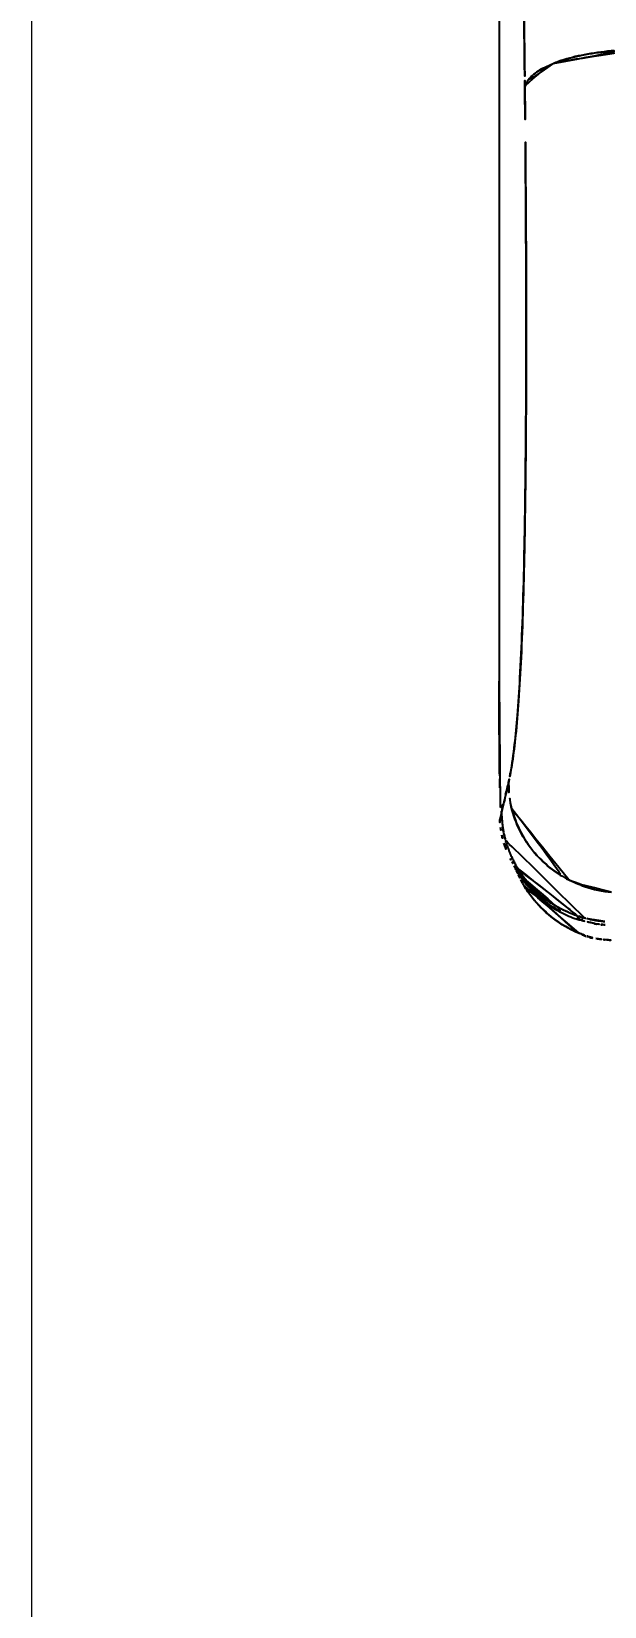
# Model space of a CAD drawing. Extents: x 16296660632 to 16296668616, y -37409619871 to -37409616241.
# Drawn here: x 16296666147.5 to 16296666188.6, y -37409616825.6 to -37409616712.6 of the extents above; entities that cross this region are included whole.
import ezdxf

# ---------------------------------------------------------------- set-up
doc = ezdxf.new("R2010")
doc.units = 0
doc.header["$LTSCALE"] = 10
doc.header["$MEASUREMENT"] = 0
doc.header["$PDMODE"] = 3
doc.header["$PDSIZE"] = -10
doc.layers.get('0').update_dxf_attribs({"linetype": 'CONTINUOUS'})
doc.layers.get('DEFPOINTS').update_dxf_attribs({"linetype": 'CONTINUOUS'})
doc.styles.add('Daelim Dimension', font='')
doc.styles.get('Daelim Dimension').set_extended_font_data('나눔고딕')
doc.dimstyles.new('DEFAULT', dxfattribs={"dimscale": 2, "dimtxt": 2, "dimasz": 2, "dimexe": 0, "dimexo": 2, "dimgap": 1, "dimtad": 1, "dimdec": 1, "dimzin": 9, "dimdsep": 46, "dimtxsty": 'Daelim Dimension', "dimcen": 0.5, "dimclrd": 252, "dimclre": 252, "dimclrt": 3, "dimadec": 1, "dimazin": 0, "dimtfac": 1, "dimtdec": 1, "dimtix": 1, "dimtmove": 0, "dimatfit": 3, "dimfxl": 1, "dimtolj": 1, "dimtzin": 1, "dimlwd": 9, "dimlwe": 9, "dimarcsym": 0})

# ---------------------------------------------------------------- blocks, each defined once
blk = doc.blocks.new('*D16')
at = {"color": 5, "lineweight": 9, "transparency": 16777216}
for p, q in [((16296666147.47109, -37409616641.1646), (16296666147.47109, -37409616937.17432)), ((16296666467.47109, -37409616640.80376), (16296666467.47109, -37409616937.17432)), ((16296666151.47109, -37409616937.17432), (16296666463.47109, -37409616937.17432))]:
    blk.add_line(p, q, dxfattribs=at)
at = {"color": 5, "transparency": 16777216}
for points in [[(16296666151.47109, -37409616936.50766), (16296666151.47109, -37409616937.84099), (16296666147.47109, -37409616937.17432)], [(16296666463.47109, -37409616936.50766), (16296666463.47109, -37409616937.84099), (16296666467.47109, -37409616937.17432)]]:
    blk.add_solid(points, dxfattribs=at)
at = {"layer": 'DEFPOINTS', "color": 0, "transparency": 16777216}
for p in [(16296666467.47109, -37409616636.80376), (16296666147.47109, -37409616637.1646), (16296666467.47109, -37409616937.17432)]:
    blk.add_point(p, dxfattribs=at)
at = {"color": 7, "transparency": 16777216, "insert": (16296666291.23105, -37409616918.8224), "char_height": 30, "attachment_point": 5, "style": 'Daelim Dimension'}
blk.add_mtext('\\A1;320', dxfattribs=at)

msp = doc.modelspace()

# ---------------------------------------------------------------- linework, layer by layer
at = {"linetype": 'Continuous'}
for p, q in [((16296666181.03833, -37409616759.172798), (16296666181.102579, -37409616768.242447)), ((16296666181.700411, -37409616766.463623), (16296666181.07958, -37409616769.116943)), ((16296666182.20294, -37409616772.565453), (16296666182.291759, -37409616772.783157))]:
    msp.add_line(p, q, dxfattribs=at)
for points, start_tangent, end_tangent in [([(16296666181.038321, -37409616615.092758), (16296666181.038321, -37409616617.662819), (16296666181.038321, -37409616620.232872), (16296666181.038321, -37409616622.802933), (16296666181.038321, -37409616625.372993), (16296666181.038321, -37409616627.943047), (16296666181.038321, -37409616630.513107), (16296666181.038321, -37409616633.083168), (16296666181.038321, -37409616635.653221), (16296666181.038321, -37409616638.223282), (16296666181.038321, -37409616640.793327), (16296666181.038321, -37409616643.363403), (16296666181.038321, -37409616645.933456), (16296666181.038321, -37409616648.50351), (16296666181.038321, -37409616651.07357), (16296666181.038321, -37409616653.643631), (16296666181.038321, -37409616656.213676), (16296666181.038321, -37409616658.783737), (16296666181.038321, -37409616661.353813), (16296666181.038321, -37409616663.923859), (16296666181.038321, -37409616666.493919), (16296666181.03833, -37409616669.06398), (16296666181.03833, -37409616671.634033), (16296666181.03833, -37409616674.204086), (16296666181.03833, -37409616676.774147), (16296666181.03833, -37409616679.344208), (16296666181.03833, -37409616681.914268), (16296666181.03833, -37409616684.484329), (16296666181.03833, -37409616687.054382), (16296666181.03833, -37409616689.624443), (16296666181.03833, -37409616692.194504), (16296666181.03833, -37409616694.764557), (16296666181.03833, -37409616697.334618), (16296666181.03833, -37409616699.904671), (16296666181.03833, -37409616702.474731), (16296666181.03833, -37409616705.044792), (16296666181.03833, -37409616707.614853), (16296666181.03833, -37409616710.184914), (16296666181.03833, -37409616712.754967), (16296666181.03833, -37409616715.32502), (16296666181.03833, -37409616717.895081), (16296666181.03833, -37409616720.465141), (16296666181.03833, -37409616723.035187), (16296666181.03833, -37409616725.605263), (16296666181.03833, -37409616728.175323), (16296666181.03833, -37409616730.745369), (16296666181.03833, -37409616733.31543), (16296666181.03833, -37409616735.88549), (16296666181.03833, -37409616738.45462), (16296666181.03833, -37409616741.050484), (16296666181.03833, -37409616746.62178), (16296666181.03833, -37409616759.172798)], (0.0000000595, -1), (0.0000000595, -1)), ([(16296666182.61652, -37409616646.268578), (16296666182.535431, -37409616657.600113), (16296666182.475349, -37409616669.139313), (16296666182.48798, -37409616680.131752), (16296666182.584591, -37409616691.192253), (16296666182.73011, -37409616703.273491), (16296666182.865231, -37409616715.274773)], (-0.006575778, -0.9999783793), (0.0103644045, -0.9999462881)), ([(16296666182.8652, -37409616715.274773), (16296666182.856779, -37409616714.461487), (16296666182.76293, -37409616706.047569), (16296666182.626699, -37409616694.760712), (16296666182.539351, -37409616686.884407), (16296666182.479879, -37409616678.392342), (16296666182.472679, -37409616670.275528), (16296666182.495951, -37409616663.981087), (16296666182.53561, -37409616657.573761), (16296666182.609791, -37409616647.164421), (16296666182.615919, -37409616646.26857)], (-0.0102680177, 0.9999472825), (0.0068073212, 0.9999768299)), ([(16296666184.905319, -37409616714.89695), (16296666184.086309, -37409616715.284561), (16296666183.23896, -37409616715.934273), (16296666182.91906, -37409616716.467033)], (-0.928382453, -0.3716261845), (-0.3101557094, -0.9506857714)), ([(16296666184.904671, -37409616714.895332), (16296666185.286449, -37409616714.752129), (16296666186.911249, -37409616714.309448), (16296666188.815639, -37409616714.018677), (16296666190.889759, -37409616713.904747)], (0.928037394, 0.3724870405), (0.9999595981, 0.0089890006)), ([(16296666190.889839, -37409616713.915993), (16296666188.87899, -37409616714.019974), (16296666186.998171, -37409616714.296242), (16296666185.366409, -37409616714.72686), (16296666184.905319, -37409616714.89695)], (-0.9999748414, -0.0070934237), (-0.928382453, -0.3716261845)), ([(16296666182.865231, -37409616715.274773), (16296666182.879181, -37409616716.634743)], (0.0103644045, -0.9999462881), (0.0101430554, -0.9999485579)), ([(16296666182.878941, -37409616716.634743), (16296666182.8652, -37409616715.274773)], (-0.0099157232, 0.999950838), (-0.0102680177, 0.9999472825)), ([(16296666182.91893, -37409616716.467003), (16296666183.23653, -37409616715.936661), (16296666184.04627, -37409616715.306671), (16296666184.904671, -37409616714.895332)], (0.3096394798, 0.9508540333), (0.928037394, 0.3724870405)), ([(16296666182.87912, -37409616716.635269), (16296666182.930901, -37409616722.526627)], (0.010146818, -0.9999485197), (0.007350573, -0.9999729842)), ([(16296666182.879181, -37409616716.634743), (16296666182.91893, -37409616716.467003)], (0.145710606, 0.9893272559), (0.3096394796, 0.9508540333)), ([(16296666182.885639, -37409616717.318077), (16296666182.878941, -37409616716.634743)], (-0.0097080117, 0.9999528761), (-0.0099157232, 0.999950838)), ([(16296666182.91906, -37409616716.467033), (16296666182.87912, -37409616716.635269)], (-0.3101557093, -0.9506857714), (-0.1459541756, -0.9892913517)), ([(16296666182.930849, -37409616722.526627), (16296666182.885639, -37409616717.318077)], (-0.0074501547, 0.9999722472), (-0.0097080117, 0.9999528761)), ([(16296666181.843109, -37409616765.800911), (16296666182.145309, -37409616763.740387), (16296666182.348551, -37409616761.650093), (16296666182.531, -37409616758.967247), (16296666182.69133, -37409616755.459373), (16296666182.80724, -37409616751.591179), (16296666182.88773, -37409616747.463654), (16296666182.946119, -37409616742.359543), (16296666182.97537, -37409616735.89785), (16296666182.96949, -37409616729.769127), (16296666182.933319, -37409616722.862343), (16296666182.930849, -37409616722.526627)], (0.1924483664, 0.9813071009), (-0.0074501547, 0.9999722472)), ([(16296666182.930901, -37409616722.526627), (16296666182.938021, -37409616723.529907), (16296666182.96946, -37409616729.751892), (16296666182.976, -37409616735.385857), (16296666182.958441, -37409616740.588203), (16296666182.916229, -37409616745.374161), (16296666182.84684, -37409616749.789787), (16296666182.74571, -37409616753.846222), (16296666182.606859, -37409616757.488426), (16296666182.428539, -37409616760.593781), (16296666182.216419, -37409616763.090691), (16296666181.974751, -37409616765.024727), (16296666181.852501, -37409616765.755371)], (0.007350573, -0.9999729842), (-0.1825936507, -0.9831884655)), ([(16296666181.027941, -37409616759.270279), (16296666181.027451, -37409616759.298691), (16296666181.02747, -37409616759.346603), (16296666181.02751, -37409616759.396263), (16296666181.027571, -37409616759.442818), (16296666181.02766, -37409616759.487061), (16296666181.027769, -37409616759.532051), (16296666181.027849, -37409616759.564819)], (-0.9990005446, -0.0446980068), (0.0027372786, -0.9999962536)), ([(16296666181.038691, -37409616759.325317), (16296666181.038361, -37409616759.287521), (16296666181.037979, -37409616759.23584), (16296666181.03726, -37409616759.204071), (16296666181.031151, -37409616759.217667), (16296666181.02829, -37409616759.236832), (16296666181.02743, -37409616759.25869), (16296666181.02809, -37409616759.270828), (16296666181.029699, -37409616759.283783), (16296666181.0301, -37409616759.286392)], (0.0057039525, 0.9999837323), (0.1561984905, -0.9877256864)), ([(16296666181.02746, -37409616759.253464), (16296666181.02743, -37409616759.25869), (16296666181.02809, -37409616759.270828), (16296666181.029699, -37409616759.283783), (16296666181.0301, -37409616759.286392)], (-0.0217893611, -0.9997625837), (0.1561984898, -0.9877256865)), ([(16296666181.035839, -37409616759.198776), (16296666181.033421, -37409616759.207581), (16296666181.029409, -37409616759.227692), (16296666181.02738, -37409616759.254868)], (-0.2843077267, -0.9587330789), (-0.0086543474, -0.9999625504)), ([(16296666181.037689, -37409616759.203781), (16296666181.03726, -37409616759.204071), (16296666181.031151, -37409616759.217667), (16296666181.02829, -37409616759.236832), (16296666181.02746, -37409616759.253464)], (-0.9372104654, -0.3487643094), (-0.0217893612, -0.9997625837)), ([(16296666181.027849, -37409616759.564819), (16296666181.027901, -37409616759.581734), (16296666181.028049, -37409616759.633759)], (0.0027372789, -0.9999962536), (0.0031351047, -0.9999950855)), ([(16296666181.03023, -37409616759.286369), (16296666181.028061, -37409616759.270447), (16296666181.027941, -37409616759.270279)], (-0.1414123285, 0.9899507833), (-0.9990005441, -0.0446980177)), ([(16296666181.028049, -37409616759.633759), (16296666181.028219, -37409616759.686729), (16296666181.02829, -37409616759.704613)], (0.0031351047, -0.9999950855), (0.0034425747, -0.9999940743)), ([(16296666181.02829, -37409616759.704613), (16296666181.02841, -37409616759.740723), (16296666181.02861, -37409616759.795853), (16296666181.02883, -37409616759.852211), (16296666181.0289, -37409616759.871246)], (0.0034425748, -0.9999940743), (0.0038558325, -0.9999925663)), ([(16296666181.0289, -37409616759.871246), (16296666181.029051, -37409616759.909698), (16296666181.02928, -37409616759.968262), (16296666181.02953, -37409616760.027847), (16296666181.029779, -37409616760.088409), (16296666181.029869, -37409616760.10881)], (0.0038558325, -0.9999925663), (0.0042911496, -0.999990793)), ([(16296666181.029869, -37409616760.10881), (16296666181.030041, -37409616760.149902), (16296666181.030319, -37409616760.212273), (16296666181.030609, -37409616760.275482), (16296666181.03091, -37409616760.339493), (16296666181.031219, -37409616760.404228), (16296666181.03133, -37409616760.425972)], (0.0042911499, -0.999990793), (0.0049245121, -0.9999878745)), ([(16296666181.039391, -37409616759.319763), (16296666181.03533, -37409616759.307899), (16296666181.0306, -37409616759.288803), (16296666181.03023, -37409616759.286369)], (-0.3475282656, 0.9376695072), (-0.1414123285, 0.9899507833)), ([(16296666181.038719, -37409616759.317307), (16296666181.038361, -37409616759.287521), (16296666181.037979, -37409616759.23584), (16296666181.037689, -37409616759.203781)], (0.0024192887, 0.9999970735), (-0.9372104652, -0.3487643099)), ([(16296666181.04188, -37409616760.403961), (16296666181.041691, -37409616760.361656), (16296666181.041161, -37409616760.241158), (16296666181.040701, -37409616760.130257), (16296666181.04027, -37409616760.021713), (16296666181.03989, -37409616759.922241), (16296666181.03957, -37409616759.830719), (16296666181.039289, -37409616759.746147), (16296666181.039049, -37409616759.666367), (16296666181.038891, -37409616759.58876), (16296666181.038771, -37409616759.516617), (16296666181.038679, -37409616759.452103), (16296666181.03861, -37409616759.396111), (16296666181.03854, -37409616759.348763), (16296666181.038719, -37409616759.317307)], (-0.0045527804, 0.999989636), (0.0024192884, 0.9999970735)), ([(16296666181.03133, -37409616760.425972), (16296666181.031549, -37409616760.469681), (16296666181.031879, -37409616760.535843), (16296666181.03223, -37409616760.602692), (16296666181.032579, -37409616760.670273), (16296666181.032949, -37409616760.738571), (16296666181.033331, -37409616760.807617), (16296666181.03372, -37409616760.877419), (16296666181.034121, -37409616760.947998), (16296666181.034531, -37409616761.019371), (16296666181.03495, -37409616761.091583), (16296666181.035391, -37409616761.16465), (16296666181.03583, -37409616761.238617), (16296666181.036289, -37409616761.313538), (16296666181.03676, -37409616761.389557), (16296666181.037239, -37409616761.466858), (16296666181.037741, -37409616761.545631), (16296666181.03826, -37409616761.626038), (16296666181.038799, -37409616761.708267), (16296666181.039351, -37409616761.792503), (16296666181.03993, -37409616761.878922), (16296666181.040529, -37409616761.967773), (16296666181.041161, -37409616762.059486), (16296666181.041821, -37409616762.154488), (16296666181.042509, -37409616762.253029), (16296666181.04323, -37409616762.354767), (16296666181.04398, -37409616762.459251), (16296666181.04475, -37409616762.56601), (16296666181.045549, -37409616762.674591), (16296666181.04637, -37409616762.784554), (16296666181.047199, -37409616762.895523), (16296666181.04805, -37409616763.007469), (16296666181.04892, -37409616763.120453), (16296666181.049801, -37409616763.23452), (16296666181.050711, -37409616763.349716), (16296666181.05163, -37409616763.466087), (16296666181.05257, -37409616763.58371), (16296666181.05353, -37409616763.702606), (16296666181.05451, -37409616763.822853), (16296666181.05551, -37409616763.944458), (16296666181.05654, -37409616764.067497), (16296666181.057581, -37409616764.192039), (16296666181.058649, -37409616764.318123), (16296666181.05974, -37409616764.44577), (16296666181.06086, -37409616764.575073), (16296666181.062, -37409616764.706047), (16296666181.06316, -37409616764.838882), (16296666181.06436, -37409616764.974007), (16296666181.065599, -37409616765.111954), (16296666181.06687, -37409616765.253197), (16296666181.06819, -37409616765.398247), (16296666181.069559, -37409616765.547256), (16296666181.07098, -37409616765.700119), (16296666181.072451, -37409616765.856728), (16296666181.073641, -37409616765.982513)], (0.004924512, -0.9999878745), (0.0094891018, -0.9999549775)), ([(16296666181.073629, -37409616765.982513), (16296666181.071569, -37409616765.696854), (16296666181.06958, -37409616765.115013), (16296666181.068041, -37409616764.610413), (16296666181.06592, -37409616764.167374), (16296666181.063379, -37409616763.774094), (16296666181.06082, -37409616763.421371), (16296666181.058439, -37409616763.103127), (16296666181.056351, -37409616762.814087), (16296666181.054501, -37409616762.550713), (16296666181.052851, -37409616762.309174), (16296666181.05138, -37409616762.085701), (16296666181.05003, -37409616761.87648), (16296666181.048759, -37409616761.67144), (16296666181.04756, -37409616761.473831), (16296666181.046471, -37409616761.286018), (16296666181.04546, -37409616761.107941), (16296666181.04454, -37409616760.939583), (16296666181.043711, -37409616760.780807), (16296666181.042959, -37409616760.6315), (16296666181.04228, -37409616760.49176), (16296666181.04188, -37409616760.403961)], (-0.0095197943, 0.9999546857), (-0.0045527804, 0.999989636)), ([(16296666181.852501, -37409616765.755371), (16296666181.703951, -37409616766.463654)], (-0.1825936506, -0.9831884655), (-0.2305862194, -0.9730518976)), ([(16296666181.09267, -37409616766.849243), (16296666181.076981, -37409616766.251358), (16296666181.073629, -37409616765.982513)], (-0.0389449706, 0.9992413569), (-0.0095197943, 0.9999546857)), ([(16296666181.500401, -37409616767.322968), (16296666181.55884, -37409616767.076073), (16296666181.64892, -37409616766.696007), (16296666181.70076, -37409616766.468552)], (0.1946368511, 0.9808753724), (0.2202149125, 0.9754513787)), ([(16296666181.701969, -37409616766.463203), (16296666181.843109, -37409616765.800911)], (0.2200957536, 0.9754782721), (0.1924483664, 0.9813071009)), ([(16296666181.703951, -37409616766.463654), (16296666181.935301, -37409616768.314194)], (0.0024771888, -0.9999969318), (0.2430253852, -0.9700199287)), ([(16296666181.102579, -37409616768.242447), (16296666181.319839, -37409616768.035713), (16296666181.39241, -37409616767.87571)], (0.8773956521, 0.4797675162), (0.3157382179, 0.9488463404)), ([(16296666181.39241, -37409616767.87571), (16296666181.500401, -37409616767.322968)], (0.3157382179, 0.9488463404), (0.194636851, 0.9808753724)), ([(16296666181.93335, -37409616768.314667), (16296666181.700411, -37409616766.463623)], (-0.2437959264, 0.9698265547), (-0.0032286023, 0.9999947881)), ([(16296666181.07958, -37409616769.116943), (16296666181.12582, -37409616769.672798)], (0.0372920056, -0.9993044112), (0.1274694803, -0.9918424933)), ([(16296666181.2075, -37409616768.68605), (16296666181.207081, -37409616768.697777), (16296666181.20577, -37409616768.736122), (16296666181.204451, -37409616768.776917), (16296666181.20319, -37409616768.818108), (16296666181.20241, -37409616768.8451), (16296666181.201941, -37409616768.862167), (16296666181.201509, -37409616768.878029), (16296666181.201111, -37409616768.893051), (16296666181.200741, -37409616768.907654), (16296666181.20038, -37409616768.922234), (16296666181.20002, -37409616768.937263), (16296666181.199659, -37409616768.953178), (16296666181.19927, -37409616768.970459), (16296666181.19887, -37409616768.989601), (16296666181.198441, -37409616769.011093), (16296666181.19799, -37409616769.035454), (16296666181.197519, -37409616769.063202), (16296666181.19705, -37409616769.094856), (16296666181.196899, -37409616769.106377)], (-0.0356003312, -0.9993661073), (-0.0129159944, -0.9999165851)), ([(16296666181.20956, -37409616768.630096), (16296666181.208309, -37409616768.663612), (16296666181.2075, -37409616768.68605)], (-0.0387361906, -0.9992494721), (-0.0356003312, -0.9993661073)), ([(16296666181.21315, -37409616768.546532), (16296666181.21216, -37409616768.566254), (16296666181.21072, -37409616768.6007), (16296666181.20956, -37409616768.630096)], (-0.0467279038, -0.9989076549), (-0.0387361902, -0.9992494721)), ([(16296666181.216299, -37409616768.532509), (16296666181.216351, -37409616768.530518), (16296666181.216499, -37409616768.500427), (16296666181.214729, -37409616768.512733), (16296666181.21365, -37409616768.533623), (16296666181.21315, -37409616768.546532)], (0.0251985561, 0.999682466), (-0.0467279027, -0.9989076549)), ([(16296666181.35465, -37409616770.032784), (16296666181.33672, -37409616769.939163), (16296666181.320999, -37409616769.851379), (16296666181.307079, -37409616769.768112), (16296666181.29458, -37409616769.688026), (16296666181.283211, -37409616769.60984), (16296666181.272751, -37409616769.532227), (16296666181.262991, -37409616769.453934), (16296666181.253811, -37409616769.373413), (16296666181.244829, -37409616769.286179), (16296666181.236931, -37409616769.200111), (16296666181.230391, -37409616769.119263), (16296666181.22517, -37409616769.045731), (16296666181.221041, -37409616768.979286), (16296666181.21776, -37409616768.918549), (16296666181.21596, -37409616768.880783), (16296666181.21488, -37409616768.850906), (16296666181.21434, -37409616768.797348), (16296666181.214371, -37409616768.730713), (16296666181.214621, -37409616768.687798)], (-0.1943206087, 0.980938072), (0.0075851634, 0.9999712322)), ([(16296666181.214621, -37409616768.687798), (16296666181.214781, -37409616768.668617), (16296666181.21521, -37409616768.624817), (16296666181.21566, -37409616768.586906), (16296666181.216049, -37409616768.555542), (16296666181.216299, -37409616768.532509)], (0.0075851634, 0.9999712322), (0.025198556, 0.999682466)), ([(16296666181.24391, -37409616768.168129), (16296666181.24571, -37409616768.414978)], (0.0074344101, -0.9999723644), (0.0071538691, -0.9999744108)), ([(16296666181.245621, -37409616768.414963), (16296666181.24382, -37409616768.168198)], (-0.0072655661, 0.9999736054), (-0.0073591068, 0.9999729214)), ([(16296666181.935301, -37409616768.314194), (16296666181.95442, -37409616768.388924), (16296666182.650869, -37409616770.145844), (16296666183.77387, -37409616771.717422), (16296666185.28615, -37409616773.006142), (16296666186.030729, -37409616773.442719)], (0.2430253853, -0.9700199287), (0.888117624, -0.4596162378)), ([(16296666186.032379, -37409616773.439529), (16296666185.42557, -37409616773.092461), (16296666183.91637, -37409616771.866783), (16296666182.72938, -37409616770.287048), (16296666181.96932, -37409616768.45237), (16296666181.93335, -37409616768.314667)], (-0.8884498806, 0.4589736482), (-0.2437959264, 0.9698265547)), ([(16296666181.12582, -37409616769.672798), (16296666181.223789, -37409616770.236267)], (0.1274694803, -0.9918424933), (0.2140777258, -0.9768166293)), ([(16296666181.223789, -37409616770.236267), (16296666181.373301, -37409616770.800613)], (0.2140777258, -0.9768166293), (0.2971338347, -0.9548358415)), ([(16296666181.472601, -37409616770.537903), (16296666181.46035, -37409616770.491829), (16296666181.42738, -37409616770.361748), (16296666181.399321, -37409616770.242737), (16296666181.37532, -37409616770.13353), (16296666181.35465, -37409616770.032784)], (-0.2600296247, 0.9656006391), (-0.1943206087, 0.980938072)), ([(16296666181.373301, -37409616770.800613), (16296666181.819321, -37409616771.900299)], (0.2971338347, -0.9548358415), (0.4499245679, -0.8930665615)), ([(16296666187.15317, -37409616776.168068), (16296666186.731859, -37409616776.041107), (16296666185.960979, -37409616775.742569), (16296666185.28533, -37409616775.402672), (16296666184.696791, -37409616775.038307), (16296666184.19512, -37409616774.668518), (16296666183.76473, -37409616774.299721), (16296666183.39502, -37409616773.937347), (16296666183.079161, -37409616773.586967), (16296666182.809971, -37409616773.252289), (16296666182.580811, -37409616772.935417), (16296666182.385771, -37409616772.637161), (16296666182.21806, -37409616772.354553), (16296666182.067591, -37409616772.075569), (16296666181.94001, -37409616771.81559), (16296666181.8321, -37409616771.574661), (16296666181.74103, -37409616771.352448), (16296666181.66431, -37409616771.148323), (16296666181.59968, -37409616770.961327), (16296666181.54521, -37409616770.790367), (16296666181.499229, -37409616770.634277), (16296666181.472601, -37409616770.537903)], (-0.9648262261, 0.2628884811), (-0.2600296247, 0.9656006391)), ([(16296666181.819321, -37409616771.900299), (16296666181.94771, -37409616772.143959)], (0.449924568, -0.8930665614), (0.4821300947, -0.8760996358)), ([(16296666181.94771, -37409616772.143959), (16296666182.11441, -37409616772.431931)], (0.4821300948, -0.8760996357), (0.5194991434, -0.8544709708)), ([(16296666182.11441, -37409616772.431931), (16296666183.264139, -37409616773.903664), (16296666184.74597, -37409616775.105003), (16296666186.60084, -37409616776.002449), (16296666186.751659, -37409616776.052521)], (0.5194991434, -0.8544709708), (0.9519903485, -0.306128039)), ([(16296666182.122339, -37409616772.476181), (16296666182.2805, -37409616772.756523), (16296666182.854071, -37409616773.600037), (16296666183.57725, -37409616774.411232), (16296666184.452379, -37409616775.153816), (16296666185.473539, -37409616775.789917), (16296666186.624861, -37409616776.28228), (16296666187.88446, -37409616776.597443)], (0.4738482261, -0.8806065289), (0.9865272163, -0.1635972236)), ([(16296666182.21715, -37409616772.593307), (16296666182.269131, -37409616772.727058)], (0.3536631279, -0.9353728625), (0.3708629234, -0.9286876181)), ([(16296666182.269131, -37409616772.727058), (16296666182.29179, -37409616772.783157)], (0.3708629234, -0.9286876181), (0.3780550812, -0.925783104)), ([(16296666182.293409, -37409616772.788437), (16296666182.268761, -37409616772.727203)], (-0.3773669981, 0.926063793), (-0.3694854285, 0.9292365243)), ([(16296666182.29179, -37409616772.783157), (16296666182.480881, -37409616773.209587)], (0.3780550809, -0.9257831041), (0.4321189589, -0.9018166141)), ([(16296666182.316839, -37409616772.845299), (16296666182.293409, -37409616772.788437)], (-0.3846672571, 0.9230553078), (-0.3773669978, 0.9260637932)), ([(16296666182.31752, -37409616772.845016), (16296666182.44245, -37409616773.128754)], (0.3852956557, -0.9227931825), (0.4203921999, -0.9073424923)), ([(16296666182.479879, -37409616773.210052), (16296666182.316839, -37409616772.845299)], (-0.4311161422, 0.9022964435), (-0.3846672568, 0.923055308)), ([(16296666182.44245, -37409616773.128754), (16296666182.46796, -37409616773.183281)], (0.4203922007, -0.9073424919), (0.4270899626, -0.9042091372)), ([(16296666182.46796, -37409616773.183281), (16296666182.57983, -37409616773.410896)], (0.4270899635, -0.9042091368), (0.4550008533, -0.8904910014)), ([(16296666182.480881, -37409616773.209587), (16296666182.580641, -37409616773.4105)], (0.4321189588, -0.9018166141), (0.457232204, -0.8893473515)), ([(16296666182.7166, -37409616773.666893), (16296666182.479879, -37409616773.210052)], (-0.4884139185, 0.8726120811), (-0.4311161422, 0.9022964435)), ([(16296666182.57983, -37409616773.410896), (16296666182.71368, -37409616773.661957)], (0.4550008531, -0.8904910015), (0.4857182818, -0.8741154104)), ([(16296666182.580641, -37409616773.4105), (16296666182.76948, -37409616773.756752)], (0.4572322039, -0.8893473515), (0.5000076449, -0.8660209899)), ([(16296666182.681, -37409616773.238503), (16296666182.726879, -37409616773.303612), (16296666183.722401, -37409616774.451988), (16296666185.051439, -37409616775.480873), (16296666186.57827, -37409616776.22007)], (0.5718119845, -0.820384699), (0.9406092939, -0.3394910253)), ([(16296666182.71368, -37409616773.661957), (16296666182.75316, -37409616773.732193)], (0.4857182819, -0.8741154104), (0.4943008301, -0.8692909118)), ([(16296666186.030729, -37409616773.442719), (16296666187.094971, -37409616773.901382), (16296666189.10219, -37409616774.332237)], (0.888117624, -0.4596162378), (0.9962649903, -0.0863485327)), ([(16296666189.1026, -37409616774.326691), (16296666187.160419, -37409616773.919281), (16296666186.032379, -37409616773.439529)], (-0.9963062366, 0.085871316), (-0.8884498806, 0.4589736482)), ([(16296666182.75316, -37409616773.732193), (16296666182.823339, -37409616773.853203)], (0.4943008296, -0.8692909121), (0.5090824304, -0.8607177697)), ([(16296666182.76948, -37409616773.756752), (16296666182.82535, -37409616773.85202)], (0.5000076449, -0.86602099), (0.5116721529, -0.8591807772)), ([(16296666186.779711, -37409616777.26532), (16296666185.78546, -37409616776.772003), (16296666184.219509, -37409616775.599876), (16296666183.01421, -37409616774.156921), (16296666182.7166, -37409616773.666893)], (-0.9230224405, 0.3847461167), (-0.4884139185, 0.8726120812)), ([(16296666182.823339, -37409616773.853203), (16296666183.401541, -37409616774.70385), (16296666184.76437, -37409616776.088333), (16296666186.41399, -37409616777.125168), (16296666186.992941, -37409616777.375633)], (0.5090824303, -0.8607177698), (0.9320569924, -0.3623116931)), ([(16296666186.57827, -37409616776.22007), (16296666186.7094, -37409616776.266144), (16296666187.974001, -37409616776.586861)], (0.9406092939, -0.3394910253), (0.9860869582, -0.1662302948)), ([(16296666186.751659, -37409616776.052521), (16296666187.152491, -37409616776.170631)], (0.9519903485, -0.306128039), (0.9658524913, -0.25909258)), ([(16296666186.944521, -37409616776.334137), (16296666187.094931, -37409616776.150131)], (0.5777731333, 0.8161974065), (0.6762125737, 0.7367065597)), ([(16296666187.087709, -37409616776.148277), (16296666186.939791, -37409616776.333588)], (-0.6738561347, -0.7388625784), (-0.5618472211, -0.827241017)), ([(16296666187.89348, -37409616776.562859), (16296666186.578489, -37409616776.219513)], (-0.9846455008, 0.1745658553), (-0.942613889, 0.3338847948)), ([(16296666187.152491, -37409616776.170631), (16296666187.336029, -37409616776.217697)], (0.9658524913, -0.2590925799), (0.9713439252, -0.23767831)), ([(16296666188.618, -37409616776.427811), (16296666187.602171, -37409616776.27697), (16296666187.15317, -37409616776.168068)], (-0.9963842507, 0.0849613139), (-0.9648262261, 0.2628884811)), ([(16296666187.336029, -37409616776.217697), (16296666187.940599, -37409616776.342812)], (0.9713439252, -0.23767831), (0.9858869497, -0.1674124319)), ([(16296666187.88446, -37409616776.597443), (16296666188.32432, -37409616776.657944)], (0.9865272163, -0.1635972235), (0.9940639167, -0.1087976536)), ([(16296666187.940599, -37409616776.342812), (16296666188.011869, -37409616776.354607)], (0.9858869497, -0.1674124322), (0.9872568521, -0.1591348735)), ([(16296666187.974001, -37409616776.586861), (16296666188.63592, -37409616776.669777)], (0.9860869582, -0.1662302948), (0.9966507039, -0.0817763679)), ([(16296666188.011869, -37409616776.354607), (16296666188.50341, -37409616776.419357)], (0.987256852, -0.159134874), (0.9947915048, -0.1019306722)), ([(16296666188.636709, -37409616776.664017), (16296666187.89348, -37409616776.562859)], (-0.9953668061, 0.0961505143), (-0.9846455008, 0.1745658553)), ([(16296666188.32432, -37409616776.657944), (16296666188.628441, -37409616776.685371)], (0.9940639167, -0.1087976537), (0.9974934073, -0.0707594681)), ([(16296666188.50341, -37409616776.419357), (16296666188.617861, -37409616776.430321)], (0.9947915048, -0.1019306724), (0.996071022, -0.0885579983)), ([(16296666186.40951, -37409616777.101067), (16296666186.779961, -37409616777.264763)], (0.9044659267, -0.4265458796), (0.9244122119, -0.3813948905)), ([(16296666186.779961, -37409616777.264763), (16296666186.997841, -37409616777.350983)], (0.9244122119, -0.3813948906), (0.9350726581, -0.354456096)), ([(16296666186.97846, -37409616777.345207), (16296666186.779711, -37409616777.26532)], (-0.9325363088, 0.3610762146), (-0.9230224405, 0.3847461166)), ([(16296666186.992941, -37409616777.375633), (16296666187.106689, -37409616777.4189)], (0.9320569924, -0.3623116932), (0.937235498, -0.3486970337)), ([(16296666186.997841, -37409616777.350983), (16296666187.074249, -37409616777.379501)], (0.9350726582, -0.3544560958), (0.9386270302, -0.3449337591)), ([(16296666187.07729, -37409616777.382759), (16296666186.97846, -37409616777.345207)], (-0.9370262088, 0.3492590499), (-0.9325363087, 0.3610762148)), ([(16296666187.074249, -37409616777.379501), (16296666187.32616, -37409616777.467323)], (0.9386270303, -0.3449337589), (0.9496742362, -0.3132392776)), ([(16296666187.077471, -37409616777.38105), (16296666187.316629, -37409616777.495888)], (0.8346737429, -0.5507447166), (0.9476403231, -0.3193396594)), ([(16296666187.106689, -37409616777.4189), (16296666187.317249, -37409616777.494034)], (0.937235498, -0.3486970336), (0.9462707151, -0.3233755304)), ([(16296666187.254601, -37409616777.488579), (16296666187.10708, -37409616777.417679)], (-0.9285309262, 0.3712550594), (-0.8661942402, 0.4997074527)), ([(16296666187.609619, -37409616777.560928), (16296666187.07729, -37409616777.382759)], (-0.9585453599, 0.2849399816), (-0.937026209, 0.3492590494)), ([(16296666187.316629, -37409616777.495888), (16296666187.609619, -37409616777.560928)], (0.9476403231, -0.3193396592), (0.9918852997, -0.1271359597)), ([(16296666187.32616, -37409616777.467323), (16296666187.597321, -37409616777.551353)], (0.9496742363, -0.3132392774), (0.9604159614, -0.2785698856)), ([(16296666187.73601, -37409616777.611816), (16296666187.254601, -37409616777.488579)], (-0.9846372391, 0.1746124493), (-0.9285309262, 0.3712550594)), ([(16296666187.597321, -37409616777.551353), (16296666187.968531, -37409616777.64241)], (0.9606561648, -0.2777404059), (0.9831667613, -0.18271048)), ([(16296666188.413521, -37409616777.713966), (16296666188.237129, -37409616777.691628), (16296666187.73601, -37409616777.611816)], (-0.9928707797, 0.1191956999), (-0.9822061428, 0.1878059983)), ([(16296666187.968531, -37409616777.64241), (16296666188.06881, -37409616777.659248)], (0.9831667614, -0.1827104796), (0.9886225984, -0.1504172794)), ([(16296666188.06881, -37409616777.659248), (16296666188.254219, -37409616777.68409), (16296666188.57704, -37409616777.721123)], (0.9886225984, -0.1504172795), (0.9944224234, -0.1054705829)), ([(16296666188.595091, -37409616777.734589), (16296666188.413521, -37409616777.713966)], (-0.9943016112, 0.106603499), (-0.9928707796, 0.1191957002)), ([(16296666188.57704, -37409616777.721123), (16296666188.978439, -37409616777.760338), (16296666189.334221, -37409616777.791939)], (0.9944224234, -0.1054705829), (0.9965121971, -0.083447235))]:
    msp.add_spline(points, degree=3, dxfattribs=dict(at, start_tangent=start_tangent, end_tangent=end_tangent))

# ---------------------------------------------------------------- dimensions: what is measured, and where the dimension line sits
at = {"color": 5}
dim = msp.add_linear_dim(base=(16296666467.47109, -37409616937.174316), p1=(16296666147.47109, -37409616637.164597), p2=(16296666467.47109, -37409616636.803757), dimstyle='DEFAULT', override={"dimtxt": 15, "dimclrd": 5, "dimclre": 5, "dimclrt": 7}, dxfattribs=at)
dim.commit()
dim.dimension.update_dxf_attribs({"geometry": '*D16', "text_midpoint": (16296666291.23105, -37409616937.174316), "dimtype": 160})

doc.saveas('drawing.dxf')
